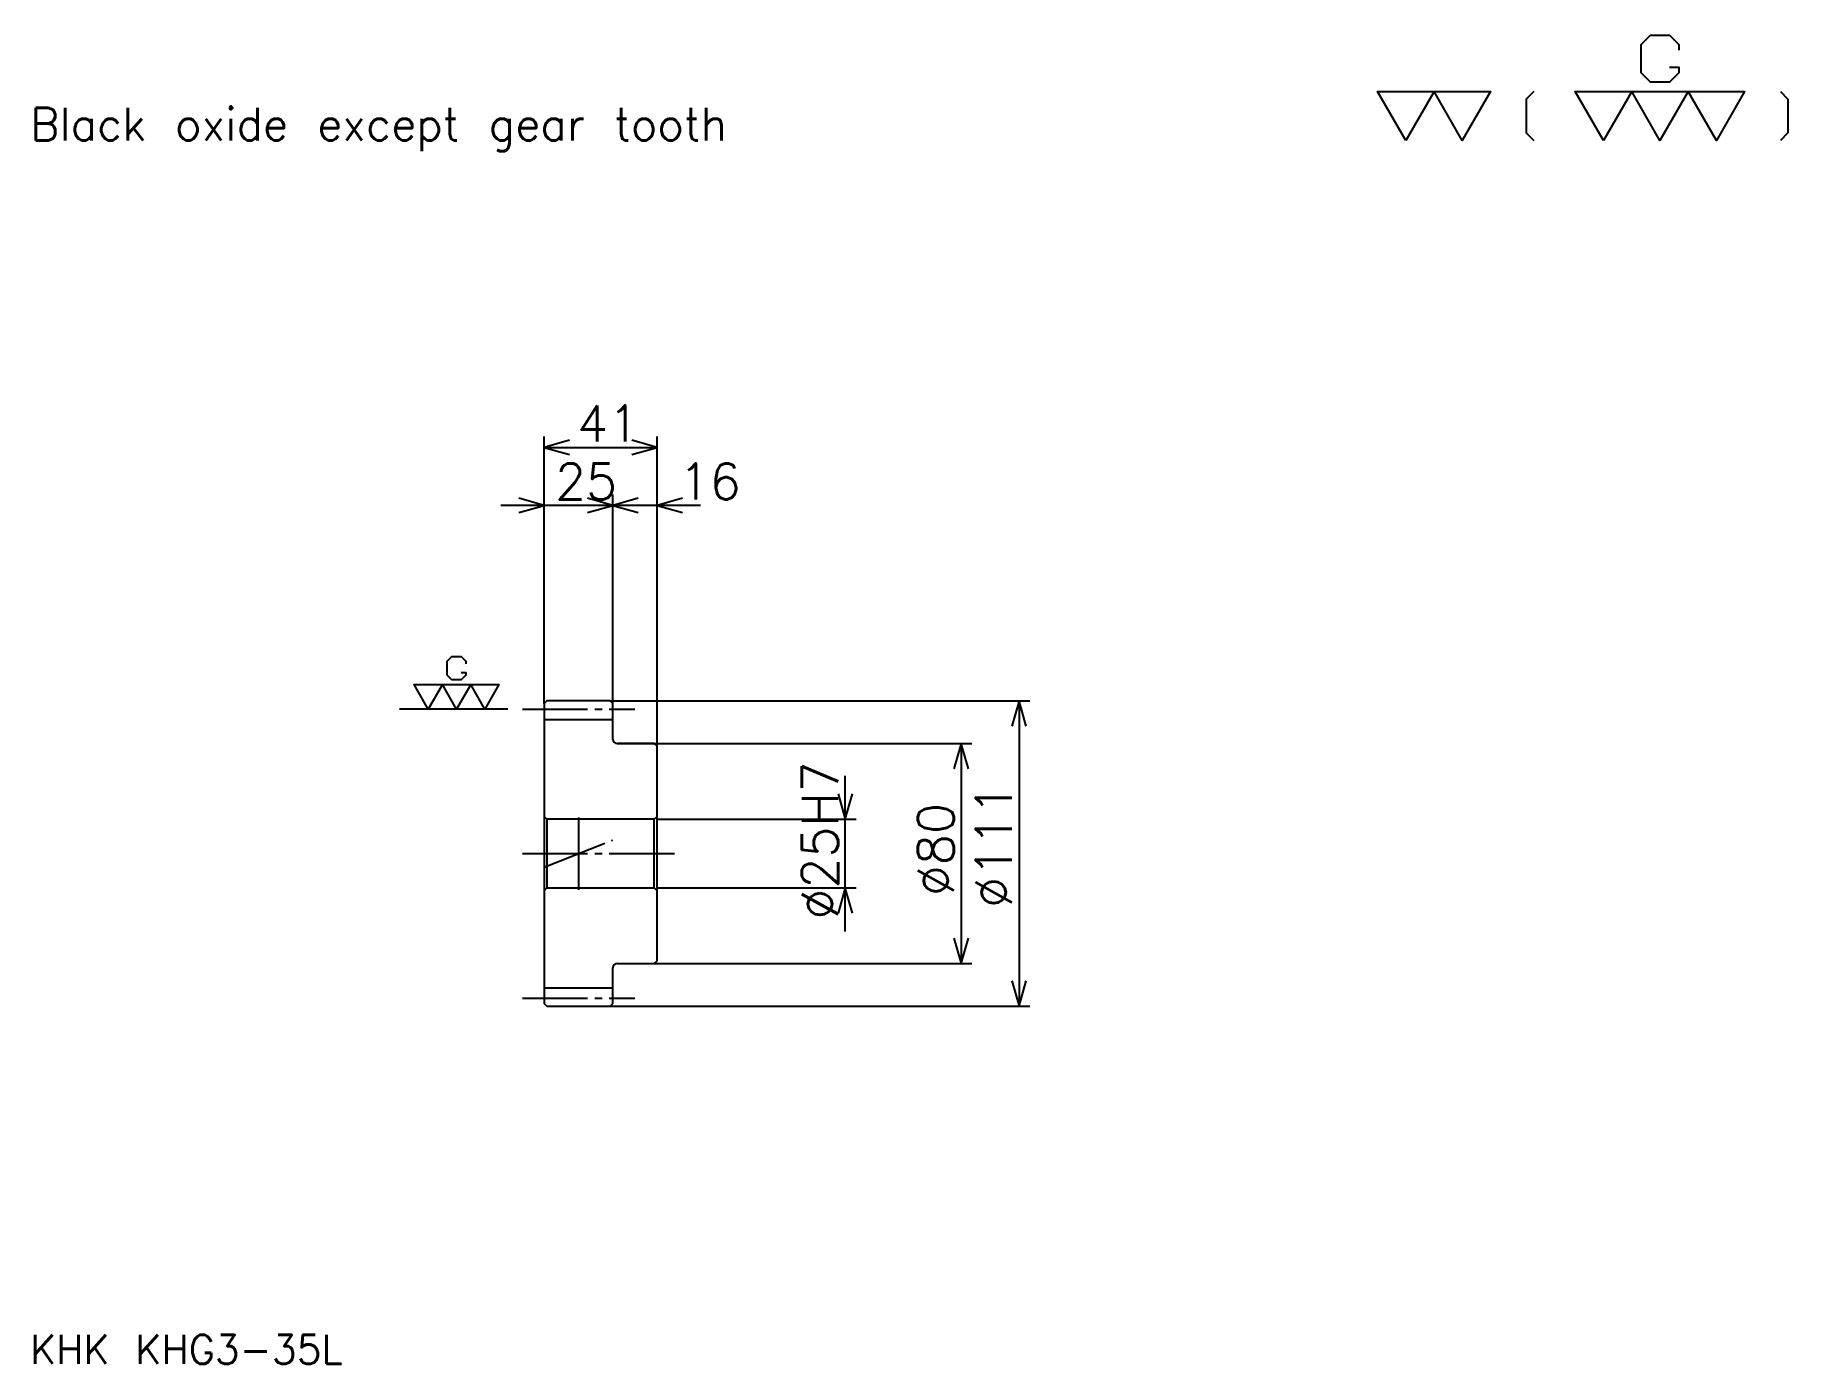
# Model space of a CAD drawing. Extents: x 28 to 665, y 29 to 512.
import ezdxf

# ---------------------------------------------------------------- set-up
doc = ezdxf.new("R2010")
doc.units = 0
doc.linetypes.add('DASHDOT', pattern=[31.565218, 23.673913, -2.630435, 2.630435, -2.630435])
doc.layers.get('0').update_dxf_attribs({"linetype": 'CONTINUOUS'})
doc.layers.add('DASHDOT', color=6, linetype='DASHDOT')
doc.styles.add('KANJI', font='TXT', dxfattribs={"bigfont": 'BIGFONT'})

msp = doc.modelspace()

# ---------------------------------------------------------------- linework, layer by layer
at = {"color": 5}
for p, q in [((213.065216, 269.880432), (213.065216, 365.891296)), ((254.065216, 269.880432), (254.065216, 365.891296)), ((213.065216, 361.945618), (254.065216, 361.945618)), ((238.065216, 269.880432), (238.065216, 344.847809)), ((253.847824, 340.902161), (197.282608, 340.902161)), ((269.847839, 340.902161), (222.282608, 340.902161)), ((213.065216, 268.880432), (213.065216, 269.880432)), ((237.065216, 269.880432), (254.065216, 269.880432)), ((238.065216, 268.880432), (238.065216, 269.880432)), ((254.065216, 269.880432), (389.532593, 269.880432)), ((254.065216, 253.380417), (254.065216, 269.880432)), ((385.586975, 269.880432), (385.586975, 158.880417)), ((239.565216, 254.380417), (254.065216, 254.380417)), ((254.065216, 254.380417), (368.489136, 254.380417)), ((364.543488, 254.380417), (364.543488, 174.380417)), ((322.456512, 186.097809), (322.456512, 242.663025)), ((254.065216, 226.880417), (326.402161, 226.880417)), ((254.065216, 201.880417), (326.402161, 201.880417)), ((239.565216, 174.380417), (254.065216, 174.380417)), ((254.065216, 174.380417), (368.489136, 174.380417)), ((237.065216, 158.880417), (254.065216, 158.880417)), ((254.065216, 158.880417), (389.532593, 158.880417))]:
    msp.add_line(p, q, dxfattribs=at)
at = {"color": 7}
for p, q in [((199.91304, 266.880432), (160.456512, 266.880432)), ((225.565216, 227.532593), (225.565216, 201.228241))]:
    msp.add_line(p, q, dxfattribs=at)
at = {"color": 4}
for p, q in [((213.065216, 263.130432), (238.065216, 263.130432)), ((214.065216, 226.880417), (214.065216, 201.880417)), ((253.065216, 226.880417), (254.065216, 227.880417)), ((253.065216, 201.880417), (254.065216, 200.880417)), ((213.065216, 165.630417), (238.065216, 165.630417))]:
    msp.add_line(p, q, dxfattribs=at)
at = {"color": 7}
for points in [[(621.834778, 500.150879), (625.254395, 500.150879), (625.254395, 498.099152), (621.834778, 494.679565), (614.995667, 494.679565), (611.576111, 498.099152), (611.576111, 508.357849), (614.995667, 511.777405), (621.834778, 511.777405), (625.254395, 508.357849), (625.254395, 506.306091)], [(526.086975, 473.478271), (515.828308, 491.26001), (556.863037, 491.26001), (546.60437, 473.478271), (536.345642, 491.26001), (526.086975, 473.478271)], [(572.593079, 491.26001), (569.857422, 488.524353), (569.857422, 476.213928), (572.593079, 473.478271)], [(597.897827, 473.478271), (587.63916, 491.26001), (649.191345, 491.26001), (638.932617, 473.478271), (628.67395, 491.26001), (618.415222, 473.478271), (608.156555, 491.26001), (597.897827, 473.478271)], [(662.185669, 491.26001), (664.921326, 488.524353), (664.921326, 476.213928), (662.185669, 473.478271)], [(182.946747, 280.216736), (184.656525, 280.216736), (184.656525, 279.190857), (182.946747, 277.481079), (179.527176, 277.481079), (177.817383, 279.190857), (177.817383, 284.32019), (179.527176, 286.029968), (182.946747, 286.029968), (184.656525, 284.32019), (184.656525, 283.294312)], [(170.978256, 266.880432), (165.848907, 275.771301), (196.625, 275.771301), (191.495651, 266.880432), (186.366302, 275.771301), (181.236954, 266.880432), (176.107605, 275.771301), (170.978256, 266.880432)]]:
    msp.add_lwpolyline(points, dxfattribs=at)
at = {"color": 5}
for points in [[(222.271744, 364.57605), (213.065216, 361.945618), (222.271744, 359.315186)], [(244.858688, 359.315186), (254.065216, 361.945618), (244.858688, 364.57605)], [(203.858688, 338.271729), (213.065216, 340.902161), (203.858688, 343.532593)], [(228.858688, 338.271729), (238.065216, 340.902161), (228.858688, 343.532593)], [(247.271729, 343.532593), (238.065216, 340.902161), (247.271729, 338.271729)], [(263.271729, 343.532593), (254.065216, 340.902161), (263.271729, 338.271729)], [(388.217407, 260.673889), (385.586975, 269.880432), (382.956543, 260.673889)], [(367.17392, 245.173889), (364.543488, 254.380417), (361.913055, 245.173889)], [(319.82608, 236.086945), (322.456512, 226.880417), (325.086945, 236.086945)], [(325.086945, 192.673889), (322.456512, 201.880417), (319.82608, 192.673889)], [(361.913055, 183.586945), (364.543488, 174.380417), (367.17392, 183.586945)], [(382.956543, 168.086945), (385.586975, 158.880417), (388.217407, 168.086945)]]:
    msp.add_lwpolyline(points, dxfattribs=at)
at = {"color": 4}
for points in [[(238.065216, 255.880417), (238.065216, 268.880432), (237.065216, 269.880432), (214.065216, 269.880432), (213.065216, 268.880432), (213.065216, 200.880417)], [(239.565216, 174.380417), (253.065216, 174.380417), (254.065216, 175.380417), (254.065216, 253.380417), (253.065216, 254.380417), (239.565216, 254.380417)], [(213.065216, 200.880417), (214.065216, 201.880417), (253.065216, 201.880417), (253.065216, 226.880417), (214.065216, 226.880417), (213.065216, 227.880417)], [(213.065216, 200.880417), (213.065216, 159.880417), (214.065216, 158.880417), (237.065216, 158.880417), (238.065216, 159.880417), (238.065216, 172.880417)]]:
    msp.add_lwpolyline(points, dxfattribs=at)
for centre, start, end in [((239.565216, 255.880417), 180, 270), ((239.565216, 172.880417), 90, 180)]:
    msp.add_arc(centre, 1.5, start, end, dxfattribs=at)
at = {"layer": 'DASHDOT', "color": 7}
for p, q in [((205.173904, 266.880432), (245.956512, 266.880432)), ((213.065216, 209.456543), (238.065216, 219.304291)), ((205.173904, 214.380417), (261.956512, 214.380417)), ((205.173904, 161.880417), (245.956512, 161.880417))]:
    msp.add_line(p, q, dxfattribs=at)

# ---------------------------------------------------------------- texts
at = {"color": 7, "style": 'KANJI'}
for s, height, p in [('Black oxide except gear tooth', 11.836957, (26.304348, 473.478271)), ('41', 13.152174, (225.016296, 364.049988)), ('25', 13.152174, (217.016296, 343.0065)), ('16', 13.152174, (261.956512, 343.0065)), ('KHK KHG3-35L', 10.521739, (26.304348, 28.934782))]:
    msp.add_text(s, height=height, dxfattribs=at).set_placement(p)
for s, p in [('%%c25H7', (319.82608, 190.377701)), ('%%c80', (361.913055, 198.926605)), ('%%c111', (382.956543, 194.652161))]:
    msp.add_text(s, height=13.152174, rotation=90, dxfattribs=at).set_placement(p)

doc.saveas('drawing.dxf')
